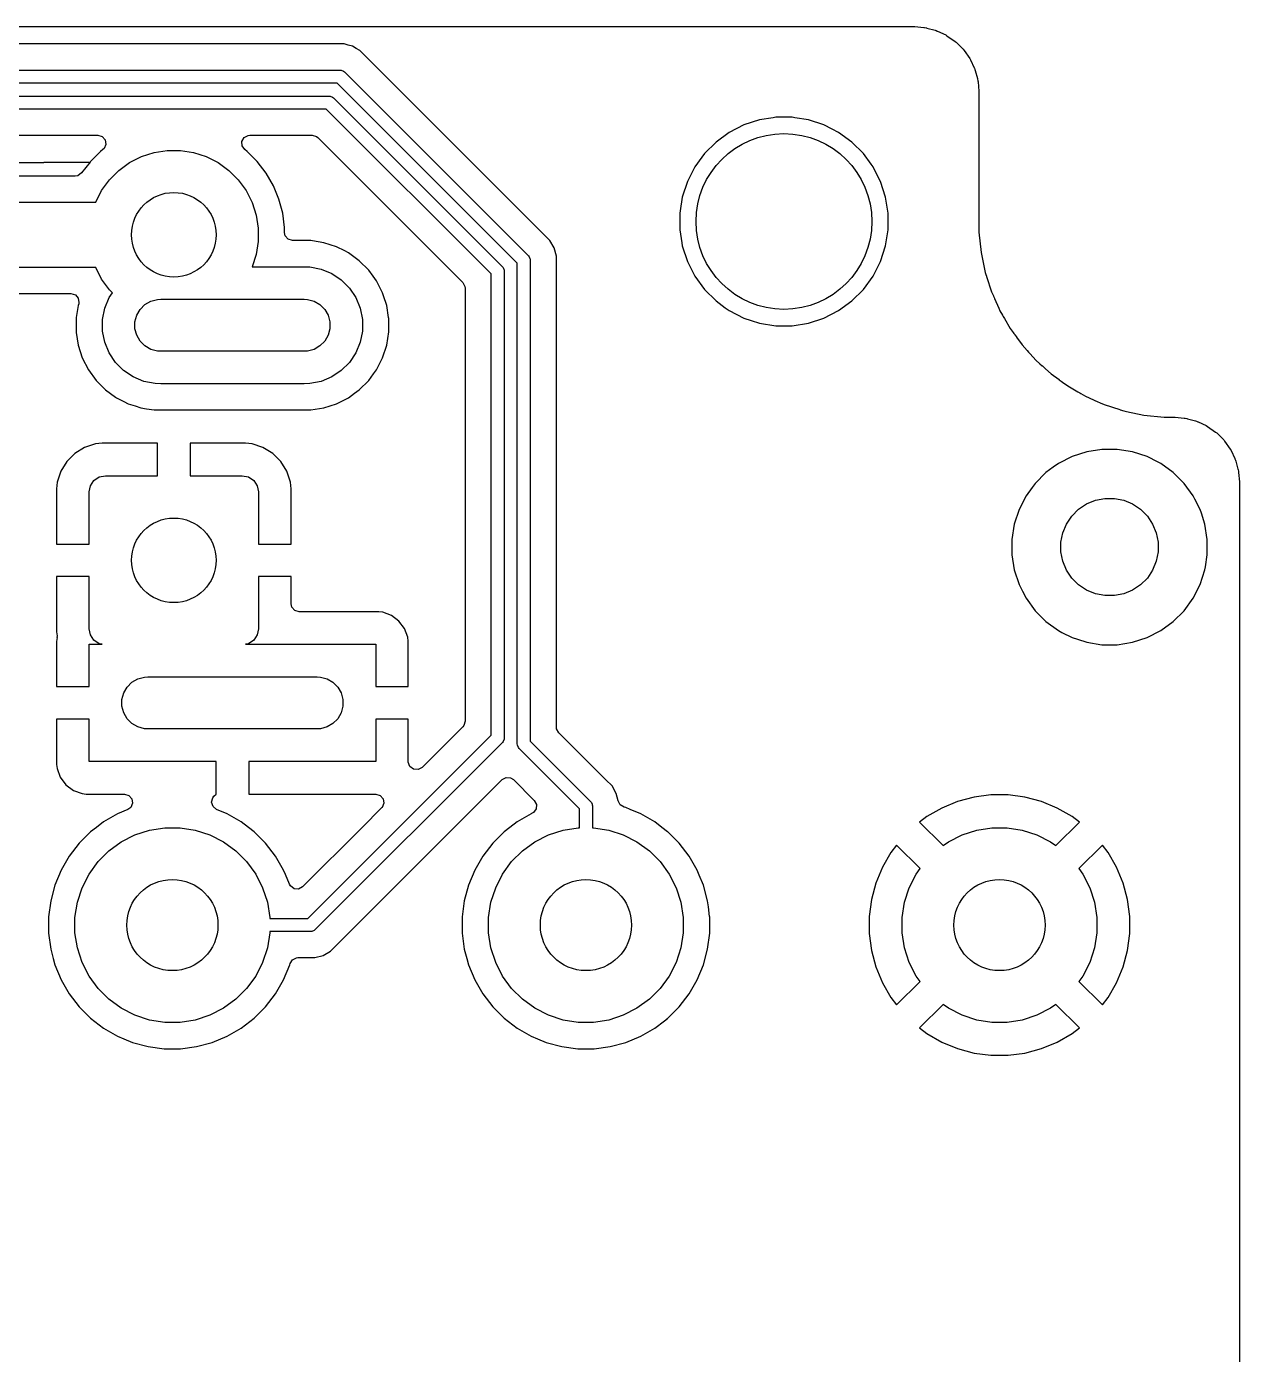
# Model space of a CAD drawing. Extents: x 0.71 to 7.56, y -5.16 to -0.79.
# Drawn here: x 6.826 to 7.559, y -1.59 to -0.787 of the extents above; entities that cross this region are included whole.
import ezdxf

# ---------------------------------------------------------------- set-up
doc = ezdxf.new("R2010")
doc.units = 0
doc.header["$MEASUREMENT"] = 0
doc.layers.add('BLACK', color=7, linetype='CONTINUOUS')

msp = doc.modelspace()

# ---------------------------------------------------------------- linework, layer by layer
at = {"layer": 'BLACK', "linetype": 'CONTINUOUS'}
for p, q in [((5.12299, -0.78742), (7.36199, -0.78742)), ((7.36199, -0.78742), (7.36242, -0.78744)), ((7.36242, -0.78744), (7.36271, -0.78747)), ((7.36271, -0.78747), (7.36817, -0.78794)), ((7.36817, -0.78794), (7.3687, -0.78802)), ((7.3687, -0.78802), (7.36985, -0.78825)), ((7.36985, -0.78825), (7.37016, -0.78832)), ((7.37016, -0.78832), (7.37508, -0.78964)), ((7.37508, -0.78964), (7.37568, -0.78984)), ((7.37568, -0.78984), (7.37635, -0.79012)), ((7.37635, -0.79012), (7.37654, -0.7902)), ((7.37654, -0.7902), (7.38149, -0.79251)), ((7.38149, -0.79251), (7.38223, -0.79294)), ((7.38223, -0.79294), (7.38715, -0.79638)), ((7.01778, -0.79795), (5.96073, -0.79795)), ((7.02028, -0.79862), (7.01778, -0.79795)), ((7.02279, -0.79929), (7.02028, -0.79862)), ((7.02504, -0.80059), (7.02279, -0.79929)), ((7.02728, -0.80189), (7.02504, -0.80059)), ((7.09293, -0.86753), (7.02728, -0.80189)), ((7.38715, -0.79638), (7.3878, -0.79693)), ((7.3878, -0.79693), (7.39205, -0.80118)), ((7.39205, -0.80118), (7.39259, -0.80183)), ((7.39259, -0.80183), (7.39604, -0.80675)), ((7.39604, -0.80675), (7.39646, -0.80748)), ((7.39646, -0.80748), (7.39877, -0.81243)), ((5.95814, -0.81372), (7.01518, -0.81372)), ((7.01518, -0.81372), (7.01595, -0.81379)), ((7.01595, -0.81379), (7.01737, -0.81438)), ((7.01737, -0.81438), (7.01797, -0.81487)), ((7.01797, -0.81487), (7.12919, -0.92609)), ((7.39877, -0.81243), (7.39886, -0.81263)), ((7.39886, -0.81263), (7.39913, -0.8133)), ((7.39913, -0.8133), (7.39934, -0.8139)), ((7.39934, -0.8139), (7.40066, -0.81881)), ((7.40066, -0.81881), (7.40073, -0.81912)), ((7.01355, -0.82159), (5.95977, -0.82159)), ((7.12247, -0.93051), (7.01355, -0.82159)), ((7.40073, -0.81912), (7.40096, -0.82028)), ((7.40096, -0.82028), (7.40103, -0.82081)), ((7.40103, -0.82081), (7.40154, -0.82656)), ((7.40154, -0.82656), (7.40156, -0.82698)), ((7.40156, -0.82698), (7.40156, -0.90549)), ((5.96466, -0.82946), (7.00866, -0.82946)), ((7.00866, -0.82946), (7.00943, -0.82954)), ((7.00943, -0.82954), (7.01085, -0.83013)), ((7.01085, -0.83013), (7.01145, -0.83062)), ((7.01145, -0.83062), (7.11345, -0.93262)), ((7.00703, -0.83734), (5.96629, -0.83734)), ((7.10672, -0.93703), (7.00703, -0.83734)), ((7.27708, -0.84254), (7.26893, -0.84383)), ((7.27873, -0.84228), (7.27708, -0.84254)), ((7.28864, -0.84228), (7.27873, -0.84228)), ((7.29029, -0.84254), (7.28864, -0.84228)), ((7.29844, -0.84383), (7.29029, -0.84254)), ((7.2595, -0.8469), (7.25066, -0.8514)), ((7.26893, -0.84383), (7.2595, -0.8469)), ((7.30787, -0.8469), (7.29844, -0.84383)), ((7.31281, -0.84941), (7.30787, -0.8469)), ((7.31671, -0.8514), (7.31281, -0.84941)), ((5.97725, -0.85311), (6.86898, -0.85311)), ((6.86898, -0.85311), (6.87162, -0.85388)), ((6.87162, -0.85388), (6.87342, -0.85596)), ((6.87381, -0.85868), (6.87267, -0.86119)), ((6.87342, -0.85596), (6.87381, -0.85868)), ((6.95596, -0.85689), (6.95731, -0.8545)), ((6.95613, -0.85964), (6.95596, -0.85689)), ((6.95731, -0.8545), (6.95974, -0.85321)), ((6.95974, -0.85321), (6.96072, -0.85311)), ((6.96072, -0.85311), (6.99848, -0.85311)), ((6.99848, -0.85311), (7.00112, -0.85388)), ((7.00112, -0.85388), (7.00193, -0.85454)), ((7.00193, -0.85454), (7.01555, -0.86816)), ((7.24264, -0.85723), (7.23562, -0.86424)), ((7.25066, -0.8514), (7.24264, -0.85723)), ((7.24264, -0.85723), (7.24264, -0.85723)), ((7.32473, -0.85723), (7.31671, -0.8514)), ((7.31671, -0.8514), (7.31671, -0.8514)), ((7.31671, -0.8514), (7.31671, -0.8514)), ((7.33175, -0.86424), (7.32473, -0.85723)), ((7.32473, -0.85723), (7.32473, -0.85723)), ((6.87061, -0.86289), (6.86441, -0.86909)), ((6.87195, -0.86186), (6.87061, -0.86289)), ((6.87061, -0.86289), (6.87061, -0.86289)), ((6.87267, -0.86119), (6.87195, -0.86186)), ((6.88811, -0.86969), (6.89526, -0.86605)), ((6.89526, -0.86605), (6.9029, -0.86356)), ((6.9029, -0.86356), (6.91083, -0.86231)), ((6.91083, -0.86231), (6.91887, -0.86231)), ((6.91887, -0.86231), (6.9268, -0.86356)), ((6.9268, -0.86356), (6.93444, -0.86605)), ((6.93444, -0.86605), (6.94159, -0.86969)), ((6.95775, -0.86186), (6.95613, -0.85964)), ((6.95909, -0.86289), (6.95775, -0.86186)), ((6.96477, -0.86857), (6.95909, -0.86289)), ((6.95909, -0.86289), (6.95909, -0.86289)), ((7.23407, -0.86638), (7.22979, -0.87227)), ((7.23562, -0.86424), (7.23407, -0.86638)), ((7.23562, -0.86424), (7.23562, -0.86424)), ((7.33636, -0.87059), (7.33175, -0.86424)), ((7.33175, -0.86424), (7.33175, -0.86424)), ((6.86418, -0.86939), (6.49848, -0.87236)), ((6.49848, -0.87236), (6.86418, -0.86939)), ((6.86418, -0.86939), (6.85913, -0.87597)), ((6.86441, -0.86909), (6.86418, -0.86939)), ((6.86441, -0.86909), (6.86441, -0.86909)), ((6.87593, -0.88009), (6.88161, -0.87441)), ((6.88161, -0.87441), (6.88811, -0.86969)), ((6.94159, -0.86969), (6.94809, -0.87441)), ((6.94809, -0.87441), (6.95377, -0.88009)), ((6.96529, -0.86909), (6.96477, -0.86857)), ((6.97064, -0.87606), (6.96529, -0.86909)), ((6.96529, -0.86909), (6.96529, -0.86909)), ((7.01555, -0.86816), (7.08953, -0.94213)), ((7.13851, -0.91311), (7.09293, -0.86753)), ((7.22979, -0.87227), (7.22529, -0.8811)), ((7.33758, -0.87227), (7.33636, -0.87059)), ((7.33973, -0.87649), (7.33758, -0.87227)), ((6.85526, -0.87788), (6.72954, -0.87788)), ((6.85691, -0.87759), (6.85526, -0.87788)), ((6.85913, -0.87597), (6.85691, -0.87759)), ((6.87121, -0.88659), (6.87593, -0.88009)), ((6.95377, -0.88009), (6.95849, -0.88659)), ((6.97502, -0.88366), (6.97064, -0.87606)), ((7.22529, -0.8811), (7.22223, -0.89054)), ((7.34208, -0.8811), (7.33973, -0.87649)), ((7.34515, -0.89054), (7.34208, -0.8811)), ((7.34208, -0.8811), (7.34208, -0.8811)), ((7.34208, -0.8811), (7.34208, -0.8811)), ((6.86762, -0.89365), (6.87121, -0.88659)), ((6.95849, -0.88659), (6.96214, -0.89374)), ((6.97838, -0.89176), (6.97502, -0.88366)), ((7.22223, -0.89054), (7.22091, -0.89882)), ((7.3467, -0.90033), (7.34515, -0.89054)), ((6.73303, -0.89365), (6.86762, -0.89365)), ((6.96214, -0.89374), (6.96462, -0.90138)), ((6.98065, -0.90024), (6.97838, -0.89176)), ((7.22091, -0.89882), (7.22067, -0.90033)), ((6.96462, -0.90138), (6.96587, -0.90932)), ((6.9818, -0.90894), (6.98065, -0.90024)), ((7.22067, -0.90033), (7.22067, -0.91025)), ((7.3467, -0.91025), (7.3467, -0.90033)), ((7.40156, -0.90549), (7.40156, -0.90551)), ((7.40156, -0.90551), (7.40156, -0.9117)), ((6.96587, -0.90932), (6.96587, -0.91735)), ((6.9818, -0.91197), (6.9818, -0.90894)), ((6.9818, -0.90894), (6.9818, -0.90894)), ((6.98224, -0.914), (6.9818, -0.91197)), ((6.98404, -0.91608), (6.98224, -0.914)), ((7.14218, -0.91678), (7.13851, -0.91311)), ((7.22067, -0.91025), (7.22192, -0.91812)), ((7.34515, -0.92005), (7.3467, -0.91025)), ((7.40156, -0.9117), (7.40285, -0.92402)), ((6.96587, -0.91735), (6.96462, -0.92528)), ((6.98668, -0.91685), (6.98404, -0.91608)), ((6.99762, -0.91685), (6.98668, -0.91685)), ((6.99871, -0.91703), (6.99762, -0.91685)), ((6.99762, -0.91685), (6.99762, -0.91685)), ((7.00558, -0.91812), (6.99871, -0.91703)), ((7.01324, -0.92061), (7.00558, -0.91812)), ((7.01818, -0.92312), (7.01324, -0.92061)), ((7.02043, -0.92426), (7.01818, -0.92312)), ((7.14477, -0.92127), (7.14218, -0.91678)), ((7.14611, -0.92628), (7.14477, -0.92127)), ((7.22192, -0.91812), (7.22223, -0.92005)), ((7.22223, -0.92005), (7.22529, -0.92948)), ((7.34208, -0.92948), (7.34515, -0.92005)), ((6.96462, -0.92528), (6.96223, -0.93262)), ((7.02695, -0.929), (7.02043, -0.92426)), ((7.02043, -0.92426), (7.02043, -0.92426)), ((7.02043, -0.92426), (7.02043, -0.92426)), ((7.03264, -0.9347), (7.02695, -0.929)), ((7.12247, -1.22115), (7.12247, -0.93051)), ((7.12919, -0.92609), (7.12968, -0.92669)), ((7.12968, -0.92669), (7.13006, -0.9276)), ((7.13006, -0.9276), (7.13027, -0.92811)), ((7.13027, -0.92811), (7.13035, -0.92888)), ((7.13035, -0.92888), (7.13035, -1.21952)), ((7.14611, -1.21097), (7.14611, -0.92628)), ((7.14611, -0.92628), (7.14611, -0.92628)), ((7.22529, -0.92948), (7.22979, -0.93832)), ((7.33758, -0.93832), (7.34208, -0.92948)), ((7.40285, -0.92402), (7.40285, -0.92402)), ((7.40285, -0.92402), (7.40542, -0.93613)), ((6.86762, -0.93302), (6.74118, -0.93302)), ((6.87121, -0.94007), (6.86762, -0.93302)), ((6.96223, -0.93262), (6.99359, -0.93262)), ((6.99359, -0.93262), (6.99706, -0.93279)), ((6.99706, -0.93279), (7.00388, -0.93415)), ((7.00388, -0.93415), (7.01029, -0.93681)), ((7.01029, -0.93681), (7.01607, -0.94066)), ((7.03527, -0.93832), (7.03264, -0.9347)), ((7.03738, -0.94122), (7.03527, -0.93832)), ((7.10672, -1.21591), (7.10672, -0.93703)), ((7.11345, -0.93262), (7.11393, -0.93321)), ((7.11393, -0.93321), (7.11393, -0.93321)), ((7.11393, -0.93321), (7.11452, -0.93463)), ((7.11452, -0.93463), (7.1146, -0.9354)), ((7.1146, -0.9354), (7.1146, -1.21754)), ((7.22979, -0.93832), (7.23562, -0.94634)), ((7.33175, -0.94634), (7.33758, -0.93832)), ((7.40542, -0.93613), (7.40542, -0.93613)), ((7.40542, -0.93613), (7.40602, -0.93797)), ((7.40602, -0.93797), (7.40602, -0.93797)), ((7.40602, -0.93797), (7.40609, -0.93817)), ((7.40609, -0.93817), (7.4061, -0.93823)), ((7.4061, -0.93823), (7.4062, -0.9385)), ((7.4062, -0.9385), (7.40621, -0.93856)), ((7.40621, -0.93856), (7.40621, -0.93856)), ((7.40621, -0.93856), (7.40925, -0.9479)), ((6.87593, -0.94657), (6.87121, -0.94007)), ((6.87772, -0.94836), (6.87593, -0.94657)), ((7.01607, -0.94066), (7.02098, -0.94558)), ((7.02098, -0.94558), (7.02484, -0.95135)), ((7.03858, -0.94356), (7.03738, -0.94122)), ((7.04104, -0.9484), (7.03858, -0.94356)), ((7.08953, -0.94213), (7.09085, -0.94455)), ((7.09085, -0.94455), (7.09096, -0.94559)), ((7.09096, -0.94559), (7.09096, -1.20736)), ((7.23562, -0.94634), (7.23562, -0.94634)), ((7.23562, -0.94634), (7.24264, -0.95335)), ((7.32473, -0.95335), (7.33175, -0.94634)), ((6.74973, -0.94878), (6.85268, -0.94878)), ((6.85268, -0.94878), (6.85532, -0.94956)), ((6.85532, -0.94956), (6.85712, -0.95164)), ((6.85733, -0.95517), (6.85704, -0.95607)), ((6.85712, -0.95164), (6.85752, -0.95436)), ((6.85752, -0.95436), (6.85733, -0.95517)), ((6.87307, -0.95777), (6.87573, -0.95135)), ((6.87573, -0.95135), (6.87772, -0.94836)), ((6.89739, -0.95556), (6.90095, -0.95351)), ((6.90095, -0.95351), (6.90492, -0.95244)), ((6.90492, -0.95244), (6.90698, -0.95231)), ((6.90698, -0.95231), (6.99359, -0.95231)), ((6.99359, -0.95231), (6.99565, -0.95244)), ((6.99565, -0.95244), (6.99962, -0.95351)), ((6.99962, -0.95351), (7.00318, -0.95556)), ((7.02484, -0.95135), (7.0275, -0.95777)), ((7.04166, -0.95032), (7.04104, -0.9484)), ((7.04104, -0.9484), (7.04104, -0.9484)), ((7.04104, -0.9484), (7.04104, -0.9484)), ((7.04353, -0.95607), (7.04166, -0.95032)), ((7.24264, -0.95335), (7.24264, -0.95335)), ((7.24264, -0.95335), (7.24821, -0.95741)), ((7.31671, -0.95918), (7.32473, -0.95335)), ((7.40925, -0.9479), (7.40925, -0.9479)), ((7.40925, -0.9479), (7.41027, -0.95019)), ((7.41027, -0.95019), (7.41035, -0.95037)), ((7.41035, -0.95037), (7.41048, -0.95075)), ((7.41048, -0.95075), (7.41096, -0.95173)), ((7.41096, -0.95173), (7.41098, -0.9518)), ((7.41098, -0.9518), (7.41098, -0.9518)), ((7.41098, -0.9518), (7.41366, -0.9578)), ((6.85588, -0.96337), (6.85578, -0.96403)), ((6.85704, -0.95607), (6.85588, -0.96337)), ((6.87171, -0.96458), (6.87307, -0.95777)), ((6.89136, -0.966), (6.89243, -0.96203)), ((6.89243, -0.96203), (6.89448, -0.95847)), ((6.89448, -0.95847), (6.89739, -0.95556)), ((7.00318, -0.95556), (7.00608, -0.95847)), ((7.00608, -0.95847), (7.00814, -0.96203)), ((7.00814, -0.96203), (7.0092, -0.966)), ((7.0275, -0.95777), (7.02885, -0.96458)), ((7.04469, -0.96337), (7.04353, -0.95607)), ((7.04479, -0.96403), (7.04469, -0.96337)), ((7.24821, -0.95741), (7.25066, -0.95918)), ((7.25066, -0.95918), (7.2595, -0.96369)), ((7.30787, -0.96369), (7.31671, -0.95918)), ((7.41366, -0.9578), (7.41429, -0.95922)), ((7.41429, -0.95922), (7.41583, -0.9619)), ((7.41583, -0.9619), (7.41592, -0.96205)), ((7.41592, -0.96205), (7.41623, -0.96269)), ((7.41623, -0.96269), (7.41698, -0.96388)), ((6.85578, -0.96403), (6.85578, -0.97208)), ((6.87171, -0.97153), (6.87171, -0.96458)), ((6.87307, -0.97834), (6.87171, -0.97153)), ((6.89136, -0.97011), (6.89136, -0.966)), ((6.89243, -0.97408), (6.89136, -0.97011)), ((7.0092, -0.97011), (7.00814, -0.97408)), ((7.0092, -0.966), (7.0092, -0.97011)), ((7.02885, -0.97153), (7.0275, -0.97834)), ((7.02885, -0.96458), (7.02885, -0.97153)), ((7.04479, -0.97208), (7.04479, -0.96403)), ((7.2595, -0.96369), (7.26378, -0.96508)), ((7.26378, -0.96508), (7.26893, -0.96675)), ((7.26893, -0.96675), (7.27873, -0.9683)), ((7.27873, -0.9683), (7.27873, -0.9683)), ((7.27873, -0.9683), (7.28864, -0.9683)), ((7.28864, -0.9683), (7.29844, -0.96675)), ((7.28864, -0.9683), (7.28864, -0.9683)), ((7.29844, -0.96675), (7.30787, -0.96369)), ((7.41698, -0.96388), (7.41703, -0.96396)), ((7.41703, -0.96396), (7.41703, -0.96396)), ((7.41703, -0.96396), (7.42048, -0.96994)), ((7.42048, -0.96994), (7.42048, -0.96994)), ((7.42048, -0.96994), (7.42224, -0.97236)), ((6.85578, -0.97208), (6.85582, -0.97236)), ((6.85582, -0.97236), (6.85704, -0.98004)), ((6.87573, -0.98476), (6.87307, -0.97834)), ((6.89448, -0.97764), (6.89243, -0.97408)), ((6.89739, -0.98055), (6.89448, -0.97764)), ((7.00608, -0.97764), (7.00318, -0.98055)), ((7.00814, -0.97408), (7.00608, -0.97764)), ((7.0275, -0.97834), (7.02484, -0.98476)), ((7.04353, -0.98004), (7.04479, -0.97208)), ((7.42224, -0.97236), (7.42266, -0.97295)), ((7.42266, -0.97295), (7.42267, -0.97295)), ((7.42267, -0.97295), (7.42267, -0.97295)), ((7.42267, -0.97295), (7.42276, -0.97308)), ((7.42276, -0.97308), (7.42328, -0.97391)), ((7.42328, -0.97391), (7.4242, -0.97506)), ((7.4242, -0.97506), (7.42426, -0.97515)), ((7.42426, -0.97515), (7.42775, -0.97996)), ((6.85704, -0.98004), (6.85953, -0.98771)), ((6.87959, -0.99053), (6.87573, -0.98476)), ((6.90095, -0.9826), (6.89739, -0.98055)), ((6.90492, -0.98367), (6.90095, -0.9826)), ((6.90698, -0.9838), (6.90492, -0.98367)), ((6.99359, -0.9838), (6.90698, -0.9838)), ((6.99565, -0.98367), (6.99359, -0.9838)), ((6.99962, -0.9826), (6.99565, -0.98367)), ((7.00318, -0.98055), (6.99962, -0.9826)), ((7.02484, -0.98476), (7.02098, -0.99053)), ((7.04104, -0.98771), (7.04353, -0.98004)), ((7.42775, -0.97996), (7.42775, -0.97996)), ((7.42775, -0.97996), (7.43069, -0.98322)), ((7.43069, -0.98322), (7.43079, -0.98333)), ((7.43079, -0.98333), (7.43155, -0.98428)), ((7.43155, -0.98428), (7.43253, -0.98526)), ((7.43253, -0.98526), (7.43604, -0.98916)), ((6.85953, -0.98771), (6.86319, -0.99489)), ((6.86319, -0.99489), (6.86792, -1.00141)), ((6.8845, -0.99545), (6.87959, -0.99053)), ((6.89027, -0.9993), (6.8845, -0.99545)), ((7.01607, -0.99545), (7.01029, -0.9993)), ((7.02098, -0.99053), (7.01607, -0.99545)), ((7.0356, -0.99735), (7.03738, -0.99489)), ((7.03738, -0.99489), (7.04104, -0.98771)), ((7.43604, -0.98916), (7.43838, -0.99127)), ((7.43838, -0.99127), (7.43985, -0.99258)), ((7.43985, -0.99258), (7.43994, -0.99267)), ((7.43994, -0.99267), (7.44092, -0.99365)), ((7.44092, -0.99365), (7.44187, -0.99441)), ((7.44187, -0.99441), (7.44513, -0.99735)), ((6.86792, -1.00141), (6.87362, -1.00711)), ((6.89669, -1.00196), (6.89027, -0.9993)), ((6.9035, -1.00332), (6.89669, -1.00196)), ((6.90698, -1.00349), (6.9035, -1.00332)), ((6.99359, -1.00349), (6.90698, -1.00349)), ((6.99706, -1.00332), (6.99359, -1.00349)), ((7.00388, -1.00196), (6.99706, -1.00332)), ((7.01029, -0.9993), (7.00388, -1.00196)), ((7.02695, -1.00711), (7.03264, -1.00141)), ((7.03264, -1.00141), (7.0356, -0.99735)), ((7.03264, -1.00141), (7.03264, -1.00141)), ((7.03264, -1.00141), (7.03264, -1.00141)), ((7.44513, -0.99735), (7.44524, -0.99744)), ((7.44524, -0.99744), (7.45005, -1.00093)), ((7.45005, -1.00093), (7.45014, -1.001)), ((7.45014, -1.001), (7.45128, -1.00191)), ((7.45128, -1.00191), (7.45211, -1.00244)), ((7.45211, -1.00244), (7.45526, -1.00472)), ((6.87362, -1.00711), (6.87955, -1.01142)), ((6.87955, -1.01142), (6.88014, -1.01185)), ((7.02043, -1.01185), (7.02417, -1.00913)), ((7.02417, -1.00913), (7.02695, -1.00711)), ((7.02695, -1.00711), (7.02695, -1.00711)), ((7.02695, -1.00711), (7.02695, -1.00711)), ((7.45526, -1.00472), (7.46131, -1.00822)), ((7.46131, -1.00822), (7.46251, -1.00897)), ((7.46251, -1.00897), (7.46314, -1.00927)), ((7.46314, -1.00927), (7.46598, -1.01091)), ((7.46598, -1.01091), (7.47346, -1.01424)), ((6.88014, -1.01185), (6.88472, -1.01418)), ((6.88472, -1.01418), (6.88732, -1.0155)), ((6.88732, -1.0155), (6.88732, -1.0155)), ((6.88732, -1.0155), (6.88732, -1.0155)), ((6.88732, -1.0155), (6.89143, -1.01684)), ((6.89143, -1.01684), (6.89499, -1.018)), ((6.89499, -1.018), (6.89842, -1.01854)), ((6.89842, -1.01854), (6.90295, -1.01926)), ((6.90295, -1.01926), (6.90295, -1.01926)), ((6.90295, -1.01926), (6.99762, -1.01926)), ((6.99762, -1.01926), (7.00558, -1.018)), ((6.99762, -1.01926), (6.99762, -1.01926)), ((7.00558, -1.018), (7.01324, -1.0155)), ((7.01324, -1.0155), (7.02043, -1.01185)), ((7.47346, -1.01424), (7.47445, -1.01472)), ((7.47445, -1.01472), (7.47483, -1.01485)), ((7.47483, -1.01485), (7.47729, -1.01595)), ((7.47729, -1.01595), (7.48669, -1.019)), ((7.48669, -1.019), (7.48696, -1.0191)), ((7.48696, -1.0191), (7.48703, -1.01911)), ((7.48703, -1.01911), (7.48907, -1.01977)), ((7.48907, -1.01977), (7.48907, -1.01977)), ((7.48907, -1.01977), (7.48907, -1.01977)), ((7.48907, -1.01977), (7.49074, -1.02013)), ((7.49074, -1.02013), (7.50118, -1.02235)), ((7.50118, -1.02235), (7.51349, -1.02364)), ((7.51349, -1.02364), (7.51947, -1.02364)), ((7.51947, -1.02364), (7.5199, -1.02366)), ((7.5199, -1.02366), (7.52019, -1.02369)), ((7.52019, -1.02369), (7.52565, -1.02416)), ((7.52565, -1.02416), (7.52618, -1.02424)), ((7.52618, -1.02424), (7.52733, -1.02447)), ((7.52733, -1.02447), (7.52764, -1.02454)), ((7.52764, -1.02454), (7.53256, -1.02586)), ((7.53256, -1.02586), (7.53316, -1.02606)), ((7.53316, -1.02606), (7.53383, -1.02634)), ((7.53383, -1.02634), (7.53402, -1.02642)), ((7.53402, -1.02642), (7.53897, -1.02873)), ((7.53897, -1.02873), (7.53971, -1.02916)), ((7.53971, -1.02916), (7.54463, -1.0326)), ((7.54463, -1.0326), (7.54528, -1.03315)), ((7.54528, -1.03315), (7.54953, -1.0374)), ((6.86095, -1.0419), (6.85507, -1.04552)), ((6.8675, -1.03973), (6.86095, -1.0419)), ((6.86095, -1.0419), (6.86095, -1.0419)), ((6.87154, -1.03931), (6.8675, -1.03973)), ((6.90501, -1.03931), (6.87154, -1.03931)), ((6.87154, -1.03931), (6.87154, -1.03931)), ((6.90501, -1.059), (6.90501, -1.03931)), ((6.95816, -1.03931), (6.92469, -1.03931)), ((6.92469, -1.03931), (6.92469, -1.059)), ((6.9622, -1.03973), (6.95816, -1.03931)), ((6.96875, -1.0419), (6.9622, -1.03973)), ((6.9622, -1.03973), (6.9622, -1.03973)), ((6.97463, -1.04552), (6.96875, -1.0419)), ((6.96875, -1.0419), (6.96875, -1.0419)), ((7.47589, -1.04307), (7.4667, -1.04452)), ((7.48519, -1.04307), (7.47589, -1.04307)), ((7.47589, -1.04307), (7.47589, -1.04307)), ((7.49437, -1.04452), (7.48519, -1.04307)), ((7.48519, -1.04307), (7.48519, -1.04307)), ((7.54953, -1.0374), (7.55007, -1.03805)), ((7.55007, -1.03805), (7.55352, -1.04297)), ((7.55352, -1.04297), (7.55394, -1.0437)), ((7.55394, -1.0437), (7.55625, -1.04865)), ((6.85019, -1.0504), (6.84657, -1.05628)), ((6.85507, -1.04552), (6.85019, -1.0504)), ((6.97951, -1.0504), (6.97463, -1.04552)), ((6.98313, -1.05628), (6.97951, -1.0504)), ((7.44957, -1.05162), (7.4465, -1.05385)), ((7.45786, -1.04739), (7.44957, -1.05162)), ((7.4667, -1.04452), (7.45786, -1.04739)), ((7.50321, -1.04739), (7.49437, -1.04452)), ((7.50999, -1.05085), (7.50321, -1.04739)), ((7.5115, -1.05162), (7.50999, -1.05085)), ((7.51902, -1.05708), (7.5115, -1.05162)), ((7.55625, -1.04865), (7.55634, -1.04885)), ((7.55634, -1.04885), (7.55661, -1.04952)), ((7.55661, -1.04952), (7.55682, -1.05012)), ((7.55682, -1.05012), (7.55814, -1.05503)), ((6.84657, -1.05628), (6.8444, -1.06283)), ((6.84657, -1.05628), (6.84657, -1.05628)), ((6.86655, -1.06188), (6.86975, -1.05975)), ((6.86975, -1.05975), (6.87351, -1.059)), ((6.87351, -1.059), (6.90501, -1.059)), ((6.92469, -1.059), (6.95619, -1.059)), ((6.95619, -1.059), (6.95996, -1.05975)), ((6.95996, -1.05975), (6.96315, -1.06188)), ((6.9853, -1.06283), (6.98313, -1.05628)), ((6.98313, -1.05628), (6.98313, -1.05628)), ((7.44205, -1.05708), (7.43548, -1.06366)), ((7.4465, -1.05385), (7.44205, -1.05708)), ((7.44205, -1.05708), (7.44205, -1.05708)), ((7.44205, -1.05708), (7.44205, -1.05708)), ((7.5256, -1.06366), (7.51902, -1.05708)), ((7.55814, -1.05503), (7.55821, -1.05535)), ((7.55821, -1.05535), (7.55844, -1.0565)), ((7.55844, -1.0565), (7.55851, -1.05703)), ((7.55851, -1.05703), (7.55902, -1.06278)), ((6.8444, -1.06283), (6.84398, -1.06687)), ((6.84398, -1.06687), (6.84398, -1.10034)), ((6.8444, -1.06283), (6.8444, -1.06283)), ((6.86367, -1.06884), (6.86442, -1.06508)), ((6.86442, -1.06508), (6.86655, -1.06188)), ((6.96315, -1.06188), (6.96528, -1.06508)), ((6.96528, -1.06508), (6.96603, -1.06884)), ((6.98572, -1.06687), (6.9853, -1.06283)), ((6.98572, -1.06688), (6.98572, -1.06687)), ((6.98572, -1.10034), (6.98572, -1.06688)), ((7.43372, -1.06607), (7.43001, -1.07118)), ((7.43548, -1.06366), (7.43372, -1.06607)), ((7.43548, -1.06366), (7.43548, -1.06366)), ((7.43548, -1.06366), (7.43548, -1.06366)), ((7.53106, -1.07118), (7.5256, -1.06366)), ((7.55902, -1.06278), (7.55904, -1.06321)), ((7.55904, -1.06321), (7.55904, -4.88168)), ((6.86367, -1.10034), (6.86367, -1.06884)), ((6.96603, -1.06884), (6.96603, -1.10034)), ((7.43001, -1.07118), (7.42579, -1.07946)), ((7.46662, -1.0761), (7.47196, -1.07389)), ((7.47196, -1.07389), (7.47764, -1.07276)), ((7.47764, -1.07276), (7.48343, -1.07276)), ((7.48343, -1.07276), (7.48911, -1.07389)), ((7.48911, -1.07389), (7.49446, -1.0761)), ((7.53207, -1.07316), (7.53106, -1.07118)), ((7.53528, -1.07946), (7.53207, -1.07316)), ((7.42579, -1.07946), (7.42292, -1.08831)), ((7.4545, -1.08822), (7.45771, -1.08341)), ((7.45771, -1.08341), (7.4618, -1.07932)), ((7.4618, -1.07932), (7.46662, -1.0761)), ((7.49446, -1.0761), (7.49927, -1.07932)), ((7.49927, -1.07932), (7.50336, -1.08341)), ((7.50336, -1.08341), (7.50658, -1.08822)), ((7.53601, -1.08171), (7.53528, -1.07946)), ((7.53528, -1.07946), (7.53528, -1.07946)), ((7.53528, -1.07946), (7.53528, -1.07946)), ((7.53816, -1.08831), (7.53601, -1.08171)), ((7.42292, -1.08831), (7.42146, -1.09749)), ((7.45228, -1.09357), (7.4545, -1.08822)), ((7.50658, -1.08822), (7.50879, -1.09357)), ((7.53961, -1.09749), (7.53816, -1.08831)), ((7.42146, -1.09749), (7.42146, -1.10679)), ((7.45115, -1.09925), (7.45228, -1.09357)), ((7.45115, -1.10504), (7.45115, -1.09925)), ((7.50879, -1.09357), (7.50992, -1.09925)), ((7.50992, -1.09925), (7.50992, -1.10504)), ((7.53961, -1.10679), (7.53961, -1.09749)), ((6.84398, -1.10034), (6.86367, -1.10034)), ((6.96603, -1.10034), (6.98572, -1.10034)), ((7.42146, -1.10679), (7.42292, -1.11597)), ((7.45228, -1.11071), (7.45115, -1.10504)), ((7.50992, -1.10504), (7.50879, -1.11071)), ((7.53846, -1.11406), (7.53961, -1.10679)), ((7.42292, -1.11597), (7.42579, -1.12482)), ((7.4545, -1.11606), (7.45228, -1.11071)), ((7.45771, -1.12087), (7.4545, -1.11606)), ((7.50658, -1.11606), (7.50336, -1.12087)), ((7.50879, -1.11071), (7.50658, -1.11606)), ((7.53528, -1.12482), (7.53816, -1.11597)), ((7.53816, -1.11597), (7.53846, -1.11406)), ((6.84398, -1.12002), (6.84398, -1.15349)), ((6.86367, -1.12002), (6.84398, -1.12002)), ((6.86367, -1.15152), (6.86367, -1.12002)), ((6.98572, -1.12002), (6.96603, -1.12002)), ((6.96603, -1.12002), (6.96603, -1.15152)), ((6.98572, -1.1364), (6.98572, -1.12002)), ((7.4618, -1.12497), (7.45771, -1.12087)), ((7.50336, -1.12087), (7.49927, -1.12497)), ((7.42579, -1.12482), (7.42786, -1.12887)), ((7.42786, -1.12887), (7.43001, -1.1331)), ((7.46662, -1.12818), (7.4618, -1.12497)), ((7.47196, -1.1304), (7.46662, -1.12818)), ((7.47764, -1.13153), (7.47196, -1.1304)), ((7.48343, -1.13153), (7.47764, -1.13153)), ((7.48911, -1.1304), (7.48343, -1.13153)), ((7.49446, -1.12818), (7.48911, -1.1304)), ((7.49927, -1.12497), (7.49446, -1.12818)), ((7.53106, -1.1331), (7.53528, -1.12482)), ((6.98616, -1.13843), (6.98572, -1.1364)), ((6.98796, -1.14051), (6.98616, -1.13843)), ((7.43001, -1.1331), (7.43548, -1.14063)), ((7.5256, -1.14063), (7.53106, -1.1331)), ((6.9906, -1.14128), (6.98796, -1.14051)), ((7.03878, -1.14128), (6.9906, -1.14128)), ((7.04112, -1.14154), (7.03878, -1.14128)), ((7.04113, -1.14154), (7.04112, -1.14154)), ((7.04643, -1.14351), (7.04113, -1.14154)), ((7.05096, -1.14691), (7.04643, -1.14351)), ((7.04643, -1.14351), (7.04643, -1.14351)), ((7.05435, -1.15144), (7.05096, -1.14691)), ((7.05096, -1.14691), (7.05096, -1.14691)), ((7.43548, -1.14063), (7.44205, -1.1472)), ((7.44205, -1.1472), (7.44957, -1.15267)), ((7.5115, -1.15267), (7.51902, -1.1472)), ((7.51902, -1.1472), (7.5256, -1.14063)), ((6.84398, -1.15349), (6.84398, -1.15349)), ((6.84398, -1.15349), (6.84423, -1.15585)), ((6.84423, -1.15585), (6.84422, -1.15678)), ((6.86442, -1.15529), (6.86367, -1.15152)), ((6.86655, -1.15848), (6.86442, -1.15529)), ((6.96528, -1.15529), (6.96315, -1.15848)), ((6.96603, -1.15152), (6.96528, -1.15529)), ((7.05633, -1.15674), (7.05435, -1.15144)), ((7.05435, -1.15144), (7.05435, -1.15144)), ((7.44957, -1.15267), (7.45177, -1.15379)), ((7.45177, -1.15379), (7.45786, -1.15689)), ((7.50321, -1.15689), (7.5115, -1.15267)), ((6.84423, -1.15684), (6.84398, -1.1592)), ((6.84398, -1.1592), (6.84398, -1.18656)), ((6.84422, -1.15678), (6.84423, -1.15684)), ((6.86367, -1.18656), (6.86367, -1.16097)), ((6.86367, -1.16097), (6.87153, -1.16097)), ((6.86975, -1.16061), (6.86655, -1.15848)), ((6.87153, -1.16097), (6.86975, -1.16061)), ((6.95996, -1.16061), (6.95817, -1.16097)), ((6.95817, -1.16097), (7.0369, -1.16097)), ((6.96315, -1.15848), (6.95996, -1.16061)), ((7.0369, -1.16097), (7.0369, -1.18656)), ((7.05658, -1.15908), (7.05633, -1.15674)), ((7.05633, -1.15674), (7.05633, -1.15674)), ((7.05658, -1.15909), (7.05658, -1.15908)), ((7.05658, -1.18656), (7.05658, -1.15909)), ((7.45786, -1.15689), (7.45786, -1.15689)), ((7.45786, -1.15689), (7.45786, -1.15689)), ((7.45786, -1.15689), (7.46108, -1.15794)), ((7.46108, -1.15794), (7.4667, -1.15976)), ((7.4667, -1.15976), (7.47589, -1.16122)), ((7.47589, -1.16122), (7.47589, -1.16122)), ((7.47589, -1.16122), (7.48519, -1.16122)), ((7.48519, -1.16122), (7.49437, -1.15976)), ((7.49437, -1.15976), (7.50321, -1.15689)), ((6.84398, -1.18656), (6.86367, -1.18656)), ((6.88455, -1.19038), (6.88661, -1.18681)), ((6.88661, -1.18681), (6.88952, -1.18391)), ((6.88952, -1.18391), (6.89308, -1.18185)), ((6.89308, -1.18185), (6.89705, -1.18079)), ((6.89705, -1.18079), (6.8991, -1.18065)), ((6.8991, -1.18065), (7.00146, -1.18065)), ((7.00146, -1.18065), (7.00352, -1.18079)), ((7.00352, -1.18079), (7.00749, -1.18185)), ((7.00749, -1.18185), (7.01105, -1.18391)), ((7.01105, -1.18391), (7.01396, -1.18681)), ((7.01396, -1.18681), (7.01601, -1.19038)), ((7.0369, -1.18656), (7.05658, -1.18656)), ((6.88349, -1.19435), (6.88455, -1.19038)), ((6.88349, -1.19846), (6.88349, -1.19435)), ((7.01601, -1.19038), (7.01708, -1.19435)), ((7.01708, -1.19435), (7.01708, -1.19846)), ((6.88455, -1.20243), (6.88349, -1.19846)), ((6.88661, -1.20599), (6.88455, -1.20243)), ((7.01601, -1.20243), (7.01396, -1.20599)), ((7.01708, -1.19846), (7.01601, -1.20243)), ((6.86367, -1.20624), (6.84398, -1.20624)), ((6.84398, -1.20624), (6.84398, -1.23372)), ((6.86367, -1.23183), (6.86367, -1.20624)), ((6.88952, -1.2089), (6.88661, -1.20599)), ((6.89308, -1.21095), (6.88952, -1.2089)), ((6.89705, -1.21201), (6.89308, -1.21095)), ((6.8991, -1.21215), (6.89705, -1.21201)), ((7.00146, -1.21215), (6.8991, -1.21215)), ((7.00352, -1.21201), (7.00146, -1.21215)), ((7.00749, -1.21095), (7.00352, -1.21201)), ((7.01105, -1.2089), (7.00749, -1.21095)), ((7.01396, -1.20599), (7.01105, -1.2089)), ((7.05658, -1.20624), (7.0369, -1.20624)), ((7.0369, -1.20624), (7.0369, -1.23183)), ((7.05658, -1.23197), (7.05658, -1.20624)), ((7.08953, -1.21081), (7.06492, -1.23542)), ((7.09018, -1.21), (7.08953, -1.21081)), ((7.09096, -1.20736), (7.09018, -1.21)), ((7.14623, -1.212), (7.14611, -1.21097)), ((7.14754, -1.21442), (7.14623, -1.212)), ((6.99586, -1.32677), (7.10672, -1.21591)), ((7.11345, -1.22032), (7.00028, -1.33349)), ((7.11393, -1.21973), (7.11345, -1.22032)), ((7.11452, -1.21831), (7.11393, -1.21973)), ((7.1146, -1.21754), (7.11452, -1.21831)), ((7.13035, -1.21952), (7.16676, -1.25593)), ((7.17608, -1.24295), (7.14754, -1.21442)), ((7.12255, -1.22192), (7.12247, -1.22115)), ((7.12314, -1.22334), (7.12255, -1.22192)), ((7.12363, -1.22393), (7.12314, -1.22334)), ((7.16004, -1.26035), (7.12363, -1.22393)), ((6.84398, -1.23372), (6.84424, -1.23606)), ((6.84424, -1.23606), (6.84424, -1.23606)), ((6.84424, -1.23606), (6.84621, -1.24137)), ((6.94044, -1.23183), (6.86367, -1.23183)), ((6.94044, -1.25152), (6.94044, -1.23183)), ((7.0369, -1.23183), (6.96013, -1.23183)), ((6.96013, -1.23183), (6.96013, -1.25152)), ((7.0566, -1.23231), (7.05658, -1.23197)), ((7.05756, -1.23489), (7.0566, -1.23231)), ((7.05976, -1.23654), (7.05756, -1.23489)), ((7.06492, -1.23542), (7.0625, -1.23674)), ((6.84621, -1.24137), (6.84621, -1.24137)), ((6.84621, -1.24137), (6.84961, -1.2459)), ((7.0625, -1.23674), (7.05976, -1.23654)), ((7.08441, -1.27165), (7.11328, -1.24279)), ((7.11328, -1.24279), (7.11569, -1.24147)), ((7.11569, -1.24147), (7.11844, -1.24167)), ((7.11844, -1.24167), (7.12018, -1.24279)), ((7.12018, -1.24279), (7.13274, -1.25535)), ((7.17974, -1.24662), (7.17608, -1.24295)), ((6.84961, -1.2459), (6.84961, -1.2459)), ((6.84961, -1.2459), (6.85414, -1.24929)), ((6.85414, -1.24929), (6.85414, -1.24929)), ((6.85414, -1.24929), (6.85944, -1.25127)), ((6.85944, -1.25127), (6.85944, -1.25127)), ((6.85944, -1.25127), (6.86179, -1.25152)), ((6.86179, -1.25152), (6.86179, -1.25152)), ((6.86179, -1.25152), (6.88509, -1.25152)), ((6.88509, -1.25152), (6.88773, -1.25229)), ((6.88773, -1.25229), (6.88953, -1.25437)), ((6.93913, -1.25283), (6.94044, -1.25152)), ((6.96013, -1.25152), (7.03703, -1.25152)), ((7.03703, -1.25152), (7.03967, -1.25229)), ((7.03967, -1.25229), (7.04147, -1.25437)), ((7.18234, -1.25111), (7.17974, -1.24662)), ((7.18353, -1.25557), (7.18234, -1.25111)), ((7.40882, -1.25197), (7.39858, -1.25332)), ((7.41914, -1.25197), (7.40882, -1.25197)), ((7.42937, -1.25332), (7.41914, -1.25197)), ((6.88878, -1.2596), (6.88696, -1.26091)), ((6.88992, -1.2571), (6.88878, -1.2596)), ((6.88953, -1.25437), (6.88992, -1.2571)), ((6.9377, -1.25646), (6.93838, -1.25379)), ((6.93857, -1.25907), (6.9377, -1.25646)), ((6.93838, -1.25379), (6.93913, -1.25283)), ((6.94071, -1.2608), (6.93857, -1.25907)), ((7.04048, -1.25985), (7.02868, -1.27165)), ((7.04072, -1.2596), (7.04048, -1.25985)), ((7.04186, -1.2571), (7.04072, -1.2596)), ((7.04147, -1.25437), (7.04186, -1.2571)), ((7.13387, -1.26051), (7.13222, -1.26271)), ((7.13274, -1.25535), (7.13406, -1.25777)), ((7.13406, -1.25777), (7.13387, -1.26051)), ((7.16004, -1.27184), (7.16004, -1.26035)), ((7.16676, -1.25593), (7.16725, -1.25653)), ((7.16725, -1.25653), (7.16772, -1.25766)), ((7.16772, -1.25766), (7.16784, -1.25795)), ((7.16784, -1.25795), (7.16791, -1.25872)), ((7.16791, -1.25872), (7.16791, -1.27184)), ((7.18365, -1.25599), (7.18353, -1.25557)), ((7.18475, -1.25801), (7.18365, -1.25599)), ((7.1871, -1.25944), (7.18475, -1.25801)), ((7.18808, -1.2597), (7.1871, -1.25944)), ((7.19071, -1.2608), (7.18808, -1.2597)), ((7.18808, -1.2597), (7.18808, -1.2597)), ((7.18808, -1.2597), (7.18808, -1.2597)), ((7.18808, -1.2597), (7.18808, -1.2597)), ((7.37908, -1.25994), (7.37014, -1.2651)), ((7.38861, -1.25599), (7.37908, -1.25994)), ((7.37908, -1.25994), (7.37908, -1.25994)), ((7.39858, -1.25332), (7.38861, -1.25599)), ((7.39858, -1.25332), (7.39858, -1.25332)), ((7.43934, -1.25599), (7.42937, -1.25332)), ((7.42937, -1.25332), (7.42937, -1.25332)), ((7.44888, -1.25994), (7.43934, -1.25599)), ((7.45782, -1.2651), (7.44888, -1.25994)), ((7.44888, -1.25994), (7.44888, -1.25994)), ((6.87232, -1.26836), (6.86803, -1.27165)), ((6.88081, -1.26346), (6.87232, -1.26836)), ((6.88696, -1.26091), (6.88081, -1.26346)), ((6.88081, -1.26346), (6.88081, -1.26346)), ((6.94714, -1.26346), (6.94071, -1.2608)), ((6.95563, -1.26836), (6.94714, -1.26346)), ((6.94714, -1.26346), (6.94714, -1.26346)), ((6.95992, -1.27165), (6.95563, -1.26836)), ((7.12232, -1.26836), (7.11803, -1.27165)), ((7.13081, -1.26346), (7.12232, -1.26836)), ((7.13116, -1.26331), (7.13081, -1.26346)), ((7.13081, -1.26346), (7.13081, -1.26346)), ((7.13222, -1.26271), (7.13116, -1.26331)), ((7.19714, -1.26346), (7.19071, -1.2608)), ((7.20563, -1.26836), (7.19714, -1.26346)), ((7.19714, -1.26346), (7.19714, -1.26346)), ((7.20992, -1.27165), (7.20563, -1.26836)), ((7.37014, -1.2651), (7.36569, -1.26851)), ((7.36569, -1.26851), (7.36569, -1.26851)), ((7.36569, -1.26851), (7.37989, -1.2827)), ((7.44806, -1.2827), (7.46226, -1.26851)), ((7.46226, -1.26851), (7.45782, -1.2651)), ((7.45782, -1.2651), (7.45782, -1.2651)), ((6.86454, -1.27433), (6.8576, -1.28127)), ((6.86803, -1.27165), (6.86454, -1.27433)), ((6.86454, -1.27433), (6.86454, -1.27433)), ((6.88312, -1.28036), (6.89138, -1.27615)), ((6.89138, -1.27615), (6.90019, -1.27329)), ((6.90019, -1.27329), (6.90934, -1.27184)), ((6.90934, -1.27184), (6.91861, -1.27184)), ((6.91861, -1.27184), (6.92776, -1.27329)), ((6.92776, -1.27329), (6.93658, -1.27615)), ((6.93658, -1.27615), (6.94483, -1.28036)), ((6.96342, -1.27433), (6.95992, -1.27165)), ((6.97035, -1.28127), (6.96342, -1.27433)), ((6.96342, -1.27433), (6.96342, -1.27433)), ((7.02868, -1.27165), (6.99271, -1.30763)), ((7.00959, -1.34648), (7.08441, -1.27165)), ((7.11454, -1.27433), (7.1076, -1.28127)), ((7.11803, -1.27165), (7.11454, -1.27433)), ((7.11454, -1.27433), (7.11454, -1.27433)), ((7.13312, -1.28036), (7.14138, -1.27615)), ((7.14138, -1.27615), (7.15019, -1.27329)), ((7.15019, -1.27329), (7.15934, -1.27184)), ((7.15934, -1.27184), (7.16004, -1.27184)), ((7.16791, -1.27184), (7.16861, -1.27184)), ((7.16861, -1.27184), (7.17776, -1.27329)), ((7.17776, -1.27329), (7.18658, -1.27615)), ((7.18658, -1.27615), (7.19483, -1.28036)), ((7.21333, -1.27427), (7.20992, -1.27165)), ((7.21342, -1.27433), (7.21333, -1.27427)), ((7.21333, -1.27427), (7.21333, -1.27427)), ((7.21333, -1.27427), (7.21333, -1.27427)), ((7.22035, -1.28127), (7.21342, -1.27433)), ((7.21342, -1.27433), (7.21342, -1.27433)), ((7.38312, -1.28036), (7.39138, -1.27615)), ((7.39138, -1.27615), (7.40019, -1.27329)), ((7.40019, -1.27329), (7.40934, -1.27184)), ((7.40934, -1.27184), (7.41861, -1.27184)), ((7.41861, -1.27184), (7.42776, -1.27329)), ((7.42776, -1.27329), (7.43658, -1.27615)), ((7.43658, -1.27615), (7.44483, -1.28036)), ((6.8576, -1.28127), (6.85163, -1.28905)), ((6.8576, -1.28127), (6.8576, -1.28127)), ((6.87562, -1.2858), (6.88312, -1.28036)), ((6.94483, -1.28036), (6.95233, -1.2858)), ((6.97632, -1.28905), (6.97035, -1.28127)), ((6.97035, -1.28127), (6.97035, -1.28127)), ((7.1076, -1.28127), (7.10163, -1.28905)), ((7.1076, -1.28127), (7.1076, -1.28127)), ((7.12562, -1.2858), (7.13312, -1.28036)), ((7.19483, -1.28036), (7.20233, -1.2858)), ((7.22632, -1.28905), (7.22035, -1.28127)), ((7.22035, -1.28127), (7.22035, -1.28127)), ((7.35177, -1.28243), (7.34837, -1.28687)), ((7.36597, -1.29662), (7.35177, -1.28243)), ((7.35177, -1.28243), (7.35177, -1.28243)), ((7.37989, -1.2827), (7.38312, -1.28036)), ((7.44483, -1.28036), (7.44806, -1.2827)), ((7.47618, -1.28243), (7.46198, -1.29662)), ((7.47959, -1.28687), (7.47618, -1.28243)), ((7.47618, -1.28243), (7.47618, -1.28243)), ((6.85163, -1.28905), (6.84673, -1.29754)), ((6.86362, -1.29985), (6.86907, -1.29236)), ((6.86907, -1.29236), (6.87562, -1.2858)), ((6.95233, -1.2858), (6.95888, -1.29236)), ((6.95888, -1.29236), (6.96433, -1.29985)), ((6.98123, -1.29754), (6.97632, -1.28905)), ((7.10163, -1.28905), (7.09673, -1.29754)), ((7.11362, -1.29985), (7.11907, -1.29236)), ((7.11907, -1.29236), (7.12562, -1.2858)), ((7.20233, -1.2858), (7.20888, -1.29236)), ((7.20888, -1.29236), (7.21433, -1.29985)), ((7.23123, -1.29754), (7.22632, -1.28905)), ((7.34837, -1.28687), (7.34321, -1.29581)), ((7.48475, -1.29581), (7.47959, -1.28687)), ((7.47959, -1.28687), (7.47959, -1.28687)), ((6.84673, -1.29754), (6.84297, -1.30661)), ((6.84673, -1.29754), (6.84673, -1.29754)), ((6.85942, -1.30811), (6.86362, -1.29985)), ((6.96433, -1.29985), (6.96854, -1.30811)), ((6.98233, -1.30021), (6.98123, -1.29754)), ((6.98123, -1.29754), (6.98123, -1.29754)), ((6.98475, -1.30604), (6.98233, -1.30021)), ((7.09673, -1.29754), (7.09297, -1.30661)), ((7.09673, -1.29754), (7.09673, -1.29754)), ((7.10942, -1.30811), (7.11362, -1.29985)), ((7.21433, -1.29985), (7.21854, -1.30811)), ((7.23246, -1.30052), (7.23123, -1.29754)), ((7.23123, -1.29754), (7.23123, -1.29754)), ((7.23498, -1.30661), (7.23246, -1.30052)), ((7.3432, -1.29581), (7.33925, -1.30534)), ((7.34321, -1.29581), (7.3432, -1.29581)), ((7.35942, -1.30811), (7.36362, -1.29985)), ((7.36362, -1.29985), (7.36597, -1.29662)), ((7.46198, -1.29662), (7.46433, -1.29985)), ((7.46433, -1.29985), (7.46854, -1.30811)), ((7.4887, -1.30534), (7.48475, -1.29581)), ((7.48475, -1.29581), (7.48475, -1.29581)), ((6.84297, -1.30661), (6.84043, -1.31608)), ((6.85655, -1.31692), (6.85942, -1.30811)), ((6.96854, -1.30811), (6.9714, -1.31692)), ((6.98535, -1.3071), (6.98475, -1.30604)), ((6.98755, -1.30875), (6.98535, -1.3071)), ((6.99029, -1.30894), (6.98755, -1.30875)), ((6.99271, -1.30763), (6.99029, -1.30894)), ((7.09297, -1.30661), (7.09043, -1.31608)), ((7.10655, -1.31692), (7.10942, -1.30811)), ((7.21854, -1.30811), (7.2214, -1.31692)), ((7.23752, -1.31608), (7.23498, -1.30661)), ((7.33925, -1.30534), (7.33658, -1.31531)), ((7.35655, -1.31692), (7.35942, -1.30811)), ((7.46854, -1.30811), (7.4714, -1.31692)), ((7.49137, -1.31531), (7.4887, -1.30534)), ((6.84043, -1.31608), (6.83915, -1.3258)), ((7.09043, -1.31608), (7.08915, -1.3258)), ((7.23801, -1.31978), (7.23752, -1.31608)), ((7.33658, -1.31531), (7.33524, -1.32555)), ((7.33658, -1.31531), (7.33658, -1.31531)), ((7.49272, -1.32555), (7.49137, -1.31531)), ((7.49137, -1.31531), (7.49137, -1.31531)), ((6.8551, -1.32608), (6.85655, -1.31692)), ((6.9714, -1.31692), (6.97285, -1.32608)), ((7.1051, -1.32608), (7.10655, -1.31692)), ((7.2214, -1.31692), (7.22285, -1.32608)), ((7.23877, -1.32555), (7.23801, -1.31978)), ((7.3551, -1.32608), (7.35655, -1.31692)), ((7.4714, -1.31692), (7.47285, -1.32608)), ((6.83915, -1.3258), (6.83915, -1.3258)), ((6.83915, -1.3258), (6.83915, -1.33561)), ((6.8551, -1.33534), (6.8551, -1.32608)), ((6.97285, -1.32608), (6.97285, -1.32677)), ((6.97285, -1.32677), (6.99586, -1.32677)), ((7.08915, -1.3258), (7.08915, -1.3258)), ((7.08915, -1.3258), (7.08915, -1.33561)), ((7.1051, -1.33534), (7.1051, -1.32608)), ((7.22285, -1.32608), (7.22285, -1.33534)), ((7.2388, -1.3258), (7.23877, -1.32555)), ((7.2388, -1.33561), (7.2388, -1.3258)), ((7.33524, -1.32555), (7.33524, -1.33587)), ((7.3551, -1.33534), (7.3551, -1.32608)), ((7.47285, -1.32608), (7.47285, -1.33534)), ((7.49272, -1.33587), (7.49272, -1.32555)), ((7.49272, -1.32555), (7.49272, -1.32555)), ((6.83915, -1.33561), (6.83915, -1.33561)), ((6.83915, -1.33561), (6.84042, -1.34521)), ((6.85655, -1.34449), (6.8551, -1.33534)), ((6.97285, -1.33534), (6.9714, -1.34449)), ((6.99749, -1.33465), (6.97285, -1.33465)), ((6.97285, -1.33465), (6.97285, -1.33534)), ((6.99826, -1.33457), (6.99749, -1.33465)), ((6.99968, -1.33398), (6.99826, -1.33457)), ((7.00028, -1.33349), (6.99968, -1.33398)), ((7.08915, -1.33561), (7.08915, -1.33561)), ((7.08915, -1.33561), (7.09042, -1.34521)), ((7.10655, -1.34449), (7.1051, -1.33534)), ((7.22285, -1.33534), (7.2214, -1.34449)), ((7.23752, -1.34534), (7.2388, -1.33561)), ((7.33524, -1.33587), (7.33658, -1.3461)), ((7.35655, -1.34449), (7.3551, -1.33534)), ((7.47285, -1.33534), (7.4714, -1.34449)), ((7.49137, -1.3461), (7.49272, -1.33587)), ((7.49272, -1.33587), (7.49272, -1.33587)), ((6.84042, -1.34521), (6.84043, -1.34534)), ((6.84043, -1.34534), (6.84195, -1.35101)), ((6.85942, -1.35331), (6.85655, -1.34449)), ((6.9714, -1.34449), (6.96854, -1.35331)), ((7.0051, -1.34907), (7.00959, -1.34648)), ((7.09042, -1.34521), (7.09043, -1.34534)), ((7.09043, -1.34534), (7.09195, -1.35101)), ((7.10942, -1.35331), (7.10655, -1.34449)), ((7.2214, -1.34449), (7.21854, -1.35331)), ((7.23498, -1.35481), (7.23752, -1.34534)), ((7.33658, -1.3461), (7.33658, -1.3461)), ((7.33658, -1.3461), (7.33925, -1.35607)), ((7.35942, -1.35331), (7.35655, -1.34449)), ((7.4714, -1.34449), (7.46854, -1.35331)), ((7.4887, -1.35607), (7.49137, -1.3461)), ((7.49137, -1.3461), (7.49137, -1.3461)), ((6.84195, -1.35101), (6.84297, -1.35481)), ((6.84297, -1.35481), (6.84673, -1.36387)), ((6.86362, -1.36156), (6.85942, -1.35331)), ((6.96854, -1.35331), (6.96433, -1.36156)), ((6.98123, -1.36387), (6.98498, -1.35481)), ((6.98498, -1.35481), (6.98519, -1.35403)), ((6.98519, -1.35403), (6.98662, -1.35168)), ((6.98662, -1.35168), (6.9891, -1.35048)), ((6.9891, -1.35048), (6.9899, -1.35041)), ((6.9899, -1.35041), (7.00009, -1.35041)), ((7.00009, -1.35041), (7.0051, -1.34907)), ((7.00009, -1.35041), (7.00009, -1.35041)), ((7.09195, -1.35101), (7.09297, -1.35481)), ((7.09297, -1.35481), (7.09673, -1.36387)), ((7.11362, -1.36156), (7.10942, -1.35331)), ((7.21854, -1.35331), (7.21433, -1.36156)), ((7.23123, -1.36387), (7.23498, -1.35481)), ((7.33925, -1.35607), (7.3432, -1.36561)), ((7.36362, -1.36156), (7.35942, -1.35331)), ((7.46854, -1.35331), (7.46433, -1.36156)), ((7.48475, -1.36561), (7.4887, -1.35607)), ((6.84673, -1.36387), (6.84673, -1.36387)), ((6.84673, -1.36387), (6.85163, -1.37237)), ((6.86907, -1.36906), (6.86362, -1.36156)), ((6.96433, -1.36156), (6.95888, -1.36906)), ((6.97632, -1.37237), (6.98123, -1.36387)), ((7.09673, -1.36387), (7.09673, -1.36387)), ((7.09673, -1.36387), (7.10163, -1.37237)), ((7.11907, -1.36906), (7.11362, -1.36156)), ((7.21433, -1.36156), (7.20888, -1.36906)), ((7.22632, -1.37237), (7.23123, -1.36387)), ((7.35177, -1.37899), (7.36597, -1.3648)), ((7.36597, -1.3648), (7.36362, -1.36156)), ((7.46433, -1.36156), (7.46198, -1.3648)), ((7.46198, -1.3648), (7.47618, -1.37899)), ((6.85163, -1.37237), (6.8576, -1.38015)), ((6.87562, -1.37561), (6.86907, -1.36906)), ((6.95888, -1.36906), (6.95233, -1.37561)), ((6.97035, -1.38015), (6.97632, -1.37237)), ((7.10163, -1.37237), (7.1076, -1.38015)), ((7.12562, -1.37561), (7.11907, -1.36906)), ((7.20888, -1.36906), (7.20233, -1.37561)), ((7.22035, -1.38015), (7.22632, -1.37237)), ((7.3432, -1.36561), (7.34321, -1.36561)), ((7.34321, -1.36561), (7.34837, -1.37455)), ((7.47959, -1.37455), (7.48475, -1.36561)), ((7.48475, -1.36561), (7.48475, -1.36561)), ((6.8576, -1.38015), (6.8576, -1.38015)), ((6.8576, -1.38015), (6.86454, -1.38708)), ((6.88312, -1.38106), (6.87562, -1.37561)), ((6.95233, -1.37561), (6.94483, -1.38106)), ((6.96342, -1.38708), (6.97035, -1.38015)), ((7.1076, -1.38015), (7.1076, -1.38015)), ((7.1076, -1.38015), (7.11454, -1.38708)), ((7.13312, -1.38106), (7.12562, -1.37561)), ((7.20233, -1.37561), (7.19483, -1.38106)), ((7.21342, -1.38708), (7.22035, -1.38015)), ((7.34837, -1.37455), (7.34837, -1.37455)), ((7.34837, -1.37455), (7.35177, -1.37899)), ((7.37989, -1.37871), (7.36569, -1.39291)), ((7.38312, -1.38106), (7.37989, -1.37871)), ((7.44806, -1.37871), (7.44483, -1.38106)), ((7.46226, -1.39291), (7.44806, -1.37871)), ((7.47618, -1.37899), (7.47959, -1.37455)), ((7.47618, -1.37899), (7.47618, -1.37899)), ((7.47959, -1.37455), (7.47959, -1.37455)), ((6.86454, -1.38708), (6.86454, -1.38708)), ((6.86454, -1.38708), (6.87232, -1.39306)), ((6.89138, -1.38527), (6.88312, -1.38106)), ((6.90019, -1.38813), (6.89138, -1.38527)), ((6.90934, -1.38958), (6.90019, -1.38813)), ((6.92776, -1.38813), (6.91861, -1.38958)), ((6.93658, -1.38527), (6.92776, -1.38813)), ((6.94483, -1.38106), (6.93658, -1.38527)), ((6.95563, -1.39306), (6.96342, -1.38708)), ((7.11454, -1.38708), (7.11454, -1.38708)), ((7.11454, -1.38708), (7.12232, -1.39306)), ((7.14138, -1.38527), (7.13312, -1.38106)), ((7.15019, -1.38813), (7.14138, -1.38527)), ((7.15934, -1.38958), (7.15019, -1.38813)), ((7.17776, -1.38813), (7.16861, -1.38958)), ((7.18658, -1.38527), (7.17776, -1.38813)), ((7.19483, -1.38106), (7.18658, -1.38527)), ((7.20563, -1.39306), (7.21141, -1.38863)), ((7.21141, -1.38863), (7.21333, -1.38715)), ((7.21333, -1.38715), (7.21338, -1.38711)), ((7.21333, -1.38715), (7.21333, -1.38715)), ((7.21338, -1.38711), (7.21342, -1.38708)), ((7.39138, -1.38527), (7.38312, -1.38106)), ((7.40019, -1.38813), (7.39138, -1.38527)), ((7.40934, -1.38958), (7.40019, -1.38813)), ((7.42776, -1.38813), (7.41861, -1.38958)), ((7.43658, -1.38527), (7.42776, -1.38813)), ((7.44483, -1.38106), (7.43658, -1.38527)), ((6.87232, -1.39306), (6.88081, -1.39796)), ((6.91861, -1.38958), (6.90934, -1.38958)), ((6.94714, -1.39796), (6.95563, -1.39306)), ((7.12232, -1.39306), (7.13081, -1.39796)), ((7.16861, -1.38958), (7.15934, -1.38958)), ((7.19714, -1.39796), (7.20563, -1.39306)), ((7.36569, -1.39291), (7.36569, -1.39291)), ((7.36569, -1.39291), (7.37014, -1.39632)), ((7.37014, -1.39632), (7.37014, -1.39632)), ((7.37014, -1.39632), (7.37908, -1.40148)), ((7.41861, -1.38958), (7.40934, -1.38958)), ((7.44888, -1.40148), (7.45782, -1.39632)), ((7.45782, -1.39632), (7.46226, -1.39291)), ((7.45782, -1.39632), (7.45782, -1.39632)), ((7.46226, -1.39291), (7.46226, -1.39291)), ((6.88081, -1.39796), (6.88081, -1.39796)), ((6.88081, -1.39796), (6.88472, -1.39958)), ((6.88472, -1.39958), (6.88987, -1.40171)), ((6.88987, -1.40171), (6.89935, -1.40425)), ((6.89935, -1.40425), (6.90907, -1.40553)), ((6.91888, -1.40553), (6.9286, -1.40425)), ((6.9286, -1.40425), (6.93808, -1.40171)), ((6.93808, -1.40171), (6.94714, -1.39796)), ((7.13081, -1.39796), (7.13081, -1.39796)), ((7.13081, -1.39796), (7.13472, -1.39958)), ((7.13472, -1.39958), (7.13987, -1.40171)), ((7.13987, -1.40171), (7.14935, -1.40425)), ((7.14935, -1.40425), (7.15907, -1.40553)), ((7.16888, -1.40553), (7.1786, -1.40425)), ((7.1786, -1.40425), (7.18808, -1.40171)), ((7.18808, -1.40171), (7.19714, -1.39796)), ((7.37908, -1.40148), (7.37908, -1.40148)), ((7.37908, -1.40148), (7.38861, -1.40543)), ((7.43934, -1.40543), (7.44888, -1.40148)), ((7.44888, -1.40148), (7.44888, -1.40148)), ((6.90907, -1.40553), (6.90907, -1.40553)), ((6.90907, -1.40553), (6.91888, -1.40553)), ((6.91888, -1.40553), (6.91888, -1.40553)), ((7.15907, -1.40553), (7.15907, -1.40553)), ((7.15907, -1.40553), (7.16888, -1.40553)), ((7.16888, -1.40553), (7.16888, -1.40553)), ((7.38861, -1.40543), (7.39858, -1.4081)), ((7.39858, -1.4081), (7.39858, -1.4081)), ((7.39858, -1.4081), (7.40882, -1.40945)), ((7.40882, -1.40945), (7.40882, -1.40945)), ((7.40882, -1.40945), (7.41914, -1.40945)), ((7.41914, -1.40945), (7.42937, -1.4081)), ((7.41914, -1.40945), (7.41914, -1.40945)), ((7.42937, -1.4081), (7.43934, -1.40543)), ((7.42937, -1.4081), (7.42937, -1.4081))]:
    msp.add_line(p, q, dxfattribs=at)
at = {"layer": 'BLACK'}
for centre, radius in [((7.28369, -0.90529), 0.05315), ((6.91485, -0.91333), 0.02559), ((6.91485, -1.11018), 0.02559), ((6.91398, -1.33071), 0.02756), ((7.16398, -1.33071), 0.02756), ((7.41398, -1.33071), 0.02756)]:
    msp.add_circle(centre, radius, dxfattribs=at)

doc.saveas('drawing.dxf')
